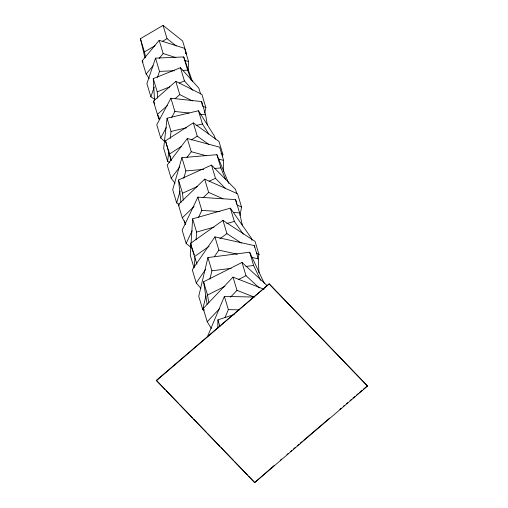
<?xml version="1.0" encoding="UTF-8"?>
<svg xmlns="http://www.w3.org/2000/svg" width="508" height="508" viewBox="0 0 508 508"><rect width="100%" height="100%" fill="white"/><g stroke="black" fill="none" stroke-linecap="round" stroke-linejoin="round"><path stroke-width="0.76" d="M223.596 171.304L223.628 160.401L219.659 147.161L187.293 138.494L167.183 165.056L171.158 178.295L175.05 183.191M217.792 328.466L217.926 319.875L234.264 314.503M188.144 70.085L188.582 61.589L184.607 48.343L159.188 40.316L142.157 60.852L146.133 74.098L149.295 78.492M251.993 240.322L251.327 238.112L230.365 208.166L192.634 218.827L190.284 255.378L194.037 267.881M194.354 267.062L194.958 257.734M196.107 239.846L196.609 232.073L192.634 218.827M215.367 139.122L214.484 136.176L198.469 110.75L167.062 118.224L163.671 148.266L167.64 161.506L169.843 162.338M167.64 161.506L168.859 150.724M170.25 138.398L171.031 131.464L167.062 118.224M240.049 215.443L241.516 207.016L237.547 193.777L204.667 179.153L178.34 204.572L182.309 217.811L185.706 224.015M204.673 113.068L205.886 107.652L201.911 94.405L175.8 81.35L153.422 101.156L158.82 119.082L158.636 115.97M264.281 283.375L249.65 252.222L207.912 257.556L198.742 296.253L202.711 309.493L204.102 310.21M202.711 309.493L205.95 295.84M209.906 279.146L211.88 270.802L207.912 257.556M228.752 183.458L216.916 154.686L181.908 157.664L172.701 189.713L176.67 202.952L179.4 204.521M176.67 202.952L180.099 191.027M183.737 178.359L185.884 170.904L181.908 157.664M192.488 81.667L183.706 56.94L155.531 58.134L146.907 83.604L150.876 96.85L154.794 99.339M150.876 96.85L154.178 87.109M157.474 77.368L159.506 71.38L155.531 58.134M257.746 258.331L259.042 254.654L255.073 241.414L222.955 220.409L190.417 243.434L196.945 264.173M222.32 156.127L222.917 154.661L218.948 141.415L193.281 122.879L165.494 140.811L171.158 160.56M207.715 336.08L224.384 296.386L254.235 297.059M225.025 317.57L228.359 309.626L224.384 296.386M242.475 225.914L239.586 212.858L235.617 199.612L197.86 197.142L182.156 230.188L186.131 243.427L191.008 247.409M186.131 243.427L192.145 230.778M198.488 217.418L201.828 210.388L197.86 197.142M207.321 124.854L205.613 114.802L201.638 101.562L170.904 98.222L156.775 124.758L160.744 138.005L164.802 141.637M160.744 138.005L166.326 127.527M171.526 117.748L174.873 111.462L170.904 98.222M258.959 272.917L258.318 258.864L254.349 245.618L214.909 236.887L192.265 269.748L196.24 282.988L200.914 288.322M196.24 282.988L205.562 269.462M214.446 256.572L218.885 250.133L214.909 236.887M171.158 178.295L179.775 166.91M186.957 157.423L191.262 151.733L187.293 138.494M146.133 74.098L153.143 65.64M159.156 58.395L163.163 53.562L159.188 40.316M211.328 328.466L207.207 321.735L203.232 308.489L233.02 277.108L264.02 289.268M207.207 321.735L219.659 308.61M230.492 297.199L236.995 290.354L233.02 277.108M182.309 217.811L194.075 206.458M203.041 197.803L208.642 192.392L204.667 179.153M167.405 105.537L157.397 114.395L159.785 119.317M175.063 98.762L179.775 94.596L175.8 81.35M156.312 380.384L269.227 283.851L367.563 386.067L254.648 482.6L156.312 380.384L165.094 389.49M156.413 380.714L269.227 283.851M254.648 482.6L274.371 465.322M280.378 460.191L281.578 459.162M286.982 454.539L288.182 453.517M290.589 451.46L291.789 450.431M293.586 448.894L295.389 447.351M297.193 445.814L298.996 444.271M300.196 443.243L302.597 441.192M303.797 440.163L329.629 418.084M339.839 409.359L341.039 408.33M343.44 406.273L344.64 405.251M346.443 403.708L347.643 402.679M350.044 400.628L351.25 399.599M353.047 398.062L354.851 396.519M356.654 394.983L358.457 393.44M359.658 392.411L362.058 390.36M363.258 389.331L367.462 385.737M194.393 256.68L209.067 246.297M219.913 238.62L226.93 233.655L241.351 243.084M171.209 160.134L169.469 154.057L181.375 146.374M191.3 139.967L197.25 136.125L208.801 144.463M144.932 57.848L140.437 38.678L163.068 25.4L182.626 40.964L186.601 54.204L185.382 53.232M145.669 57.29L144.412 51.924L155.061 45.676M162.382 41.377L167.043 38.64L176.213 45.936M207.099 304.286L203.575 281.807L242.037 262.458L267.399 285.794M208.763 302.8L207.543 295.046L225.031 286.258M238.316 279.571L246.012 275.704L259.264 287.896M180.943 202.54L178.524 179.984L211.512 165.094L235.49 189.344L236.811 193.758M183.248 200.222L182.499 193.224L197.561 186.43M209.036 181.248L215.487 178.34L225.52 188.487M154.578 101.168L153.264 78.626L180.461 67.704L198.85 88.17L200.616 94.056M157.601 98.088L157.239 91.865L169.736 86.849M179.292 83.014L184.436 80.95L192.843 90.303M196.609 232.073L213.963 227.165M226.79 223.539L234.34 221.405L243.262 234.15M171.031 131.464L186.353 127.819M196.31 125.451L202.438 123.996L208.763 134.029M211.88 270.802L231.204 268.332M245.891 266.459L253.625 265.468L260.604 280.333M185.884 170.904L203.771 169.38M214.668 168.459L220.891 167.926L225.622 179.438M159.506 71.38L174.371 70.745M182.982 70.383L187.674 70.18L191.294 80.366M228.359 309.626L239.351 309.874M201.828 210.388L219.926 211.569M233.293 212.446L239.586 212.858M174.873 111.462L189.059 113.005M200.095 114.205L205.613 114.802M218.885 250.133L237.439 254.241M251.358 257.321L258.318 258.864M191.262 151.733L206.318 155.766M218.364 158.991L223.628 160.401M163.163 53.562L175.87 57.575M184.842 60.408L188.582 61.589M236.995 290.354L253.968 297.009M208.642 192.392L222.936 198.755M237.23 205.111L241.516 207.016M179.775 94.596L192.475 100.946M202.355 105.886L205.886 107.652M256.419 252.94L259.042 254.654M220.993 153.27L222.917 154.661M269.323 284.182L367.563 386.067M166.192 390.627L178.81 403.72M179.908 404.857L192.532 417.951M193.631 419.087L206.254 432.181M207.353 433.318L219.977 446.411M221.069 447.548L233.693 460.642M234.791 461.778L247.415 474.866M248.514 476.009L254.546 482.27M142.157 60.852L143.059 62.109M203.232 308.489L204.057 309.836M178.34 204.572L179.095 205.95M153.422 101.156L154.788 103.962M190.417 243.434L194.246 254.679M249.65 252.222L253.625 265.468M216.916 154.686L220.891 167.926M230.365 208.166L234.34 221.405M183.706 56.94L187.674 70.18M198.469 110.75L202.438 123.996M242.037 262.458L246.012 275.704M211.512 165.094L215.487 178.34M180.461 67.704L184.436 80.95M222.955 220.409L226.93 233.655M193.281 122.879L197.25 136.125M163.068 25.4L167.043 38.64M153.264 78.626L157.239 91.865M140.437 38.678L144.412 51.924M178.524 179.984L182.499 193.224M165.494 140.811L169.469 154.057M217.926 319.875L219.913 326.492M203.575 281.807L207.543 295.046M184.315 220.783L185.42 224.466M235.617 199.612L236.633 204.222M201.638 101.562L202.165 104.654M254.349 245.618L254.419 247.18"/></g></svg>
